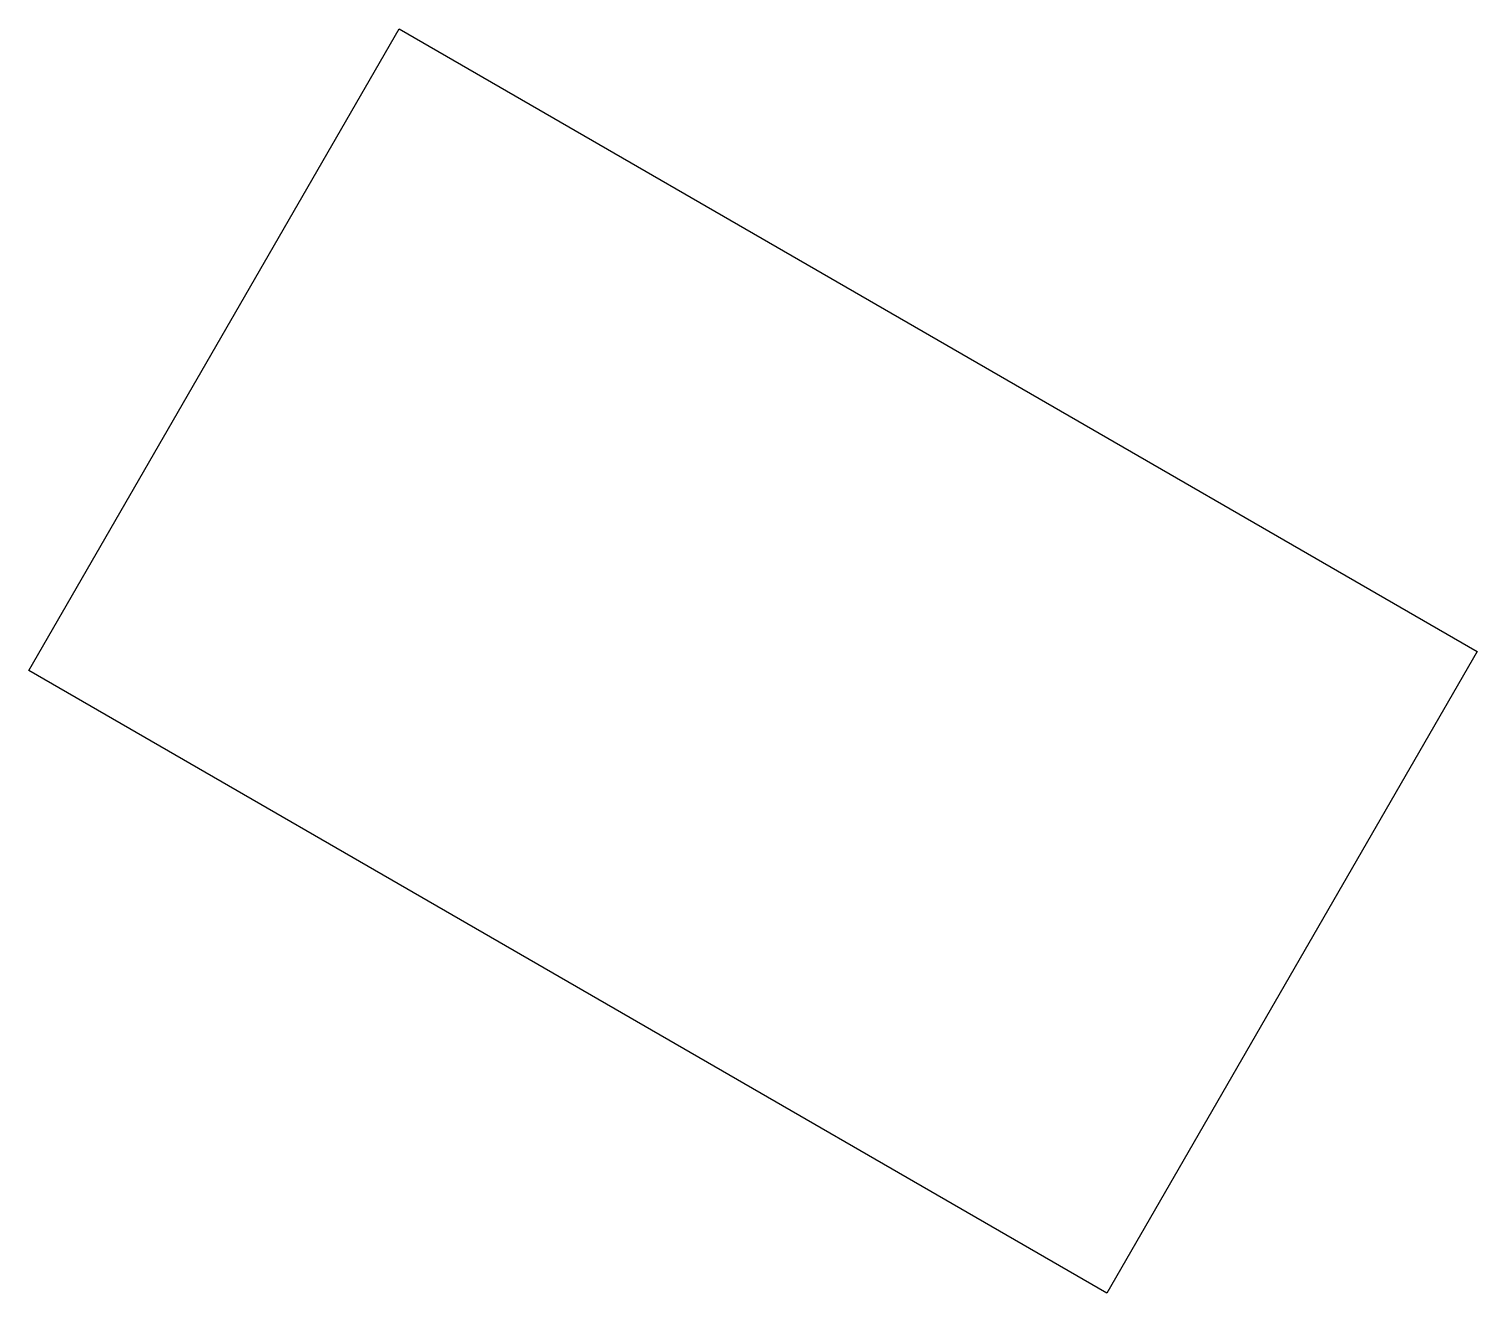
# Model space of a CAD drawing. Header units: millimetres. Extents: x 75 to 172.7, y -185.3 to -100.
import ezdxf

# ---------------------------------------------------------------- set-up
doc = ezdxf.new("R2010")
doc.units = ezdxf.units.MM
doc.layers.add('Edge.Cuts', color=254, linetype='CONTINUOUS', true_color=0xd0d2cd)

msp = doc.modelspace()

# ---------------------------------------------------------------- linework, layer by layer
at = {"layer": 'Edge.Cuts', "linetype": 'CONTINUOUS'}
for p, q in [((75, -143.30127), (100, -100)), ((100, -100), (172.746134, -142)), ((172.746134, -142), (147.746134, -185.30127)), ((147.746134, -185.30127), (75, -143.30127))]:
    msp.add_line(p, q, dxfattribs=at)

doc.saveas('drawing.dxf')
